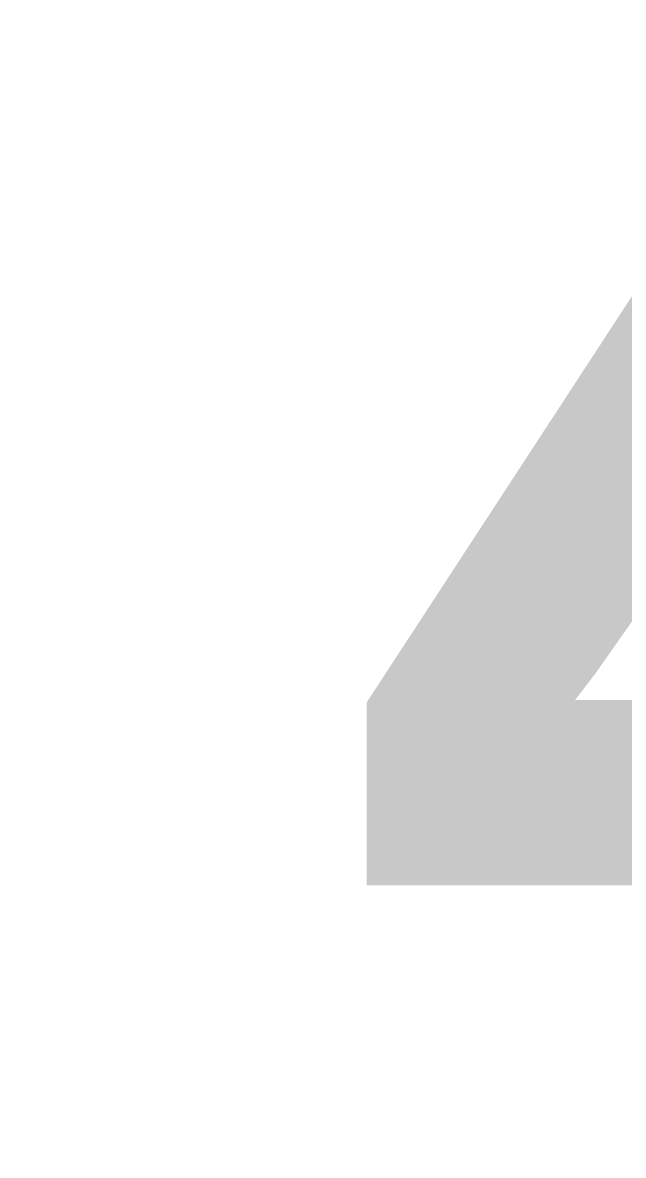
# Model space of a CAD drawing. Header units: millimetres. Extents: x -176651 to 424033, y -469666 to 486614.
# Drawn here: x 227225 to 227639, y 59201 to 59982 of the extents above; entities that cross this region are included whole.
import ezdxf
from ezdxf import colors
from ezdxf.entities.mleader import LeaderData, LeaderLine
from ezdxf.math import Vec2, Vec3

# ---------------------------------------------------------------- set-up
doc = ezdxf.new("R2010")
doc.units = ezdxf.units.MM
doc.linetypes.add('1625_West Villa$0$DASHED', pattern=[0.75, 0.5, -0.25])
for name, color, linetype in [('1625_West Villa$0$ad-Elevation 10', 8, 'Continuous'), ('1625_West Villa$0$ad-Furniture', 8, 'Continuous'), ('Site Levels$0$ad-Lvl-Entance road', 4, 'Continuous'), ('Site Levels$0$ad-Lvl-Plinth', 30, 'Continuous')]:
    doc.layers.add(name, color=color, linetype=linetype)
doc.layers.add('1625_West Villa$0$ad-Landscape', color=8, linetype='Continuous', lineweight=35)
doc.styles.add('Site Levels$0$Sections_The woods Site plan_Entrances$0$Standard', font='arial.ttf')
doc.styles.add('Site Levels$0$Standard', font='arial.ttf')

# ---------------------------------------------------------------- blocks, each defined once
blk = doc.blocks.new('1625_West Villa$0$bamboo')
at = {"layer": '1625_West Villa$0$ad-Landscape', "color": 76}
for p, q in [((-12.4, 39.5), (-247.1, 564.2)), ((-23.6, 61.9), (-370, 296.3)), ((-57.1, 6), (-247.1, -49.8)), ((-12.4, -16.3), (-113, -440.5)), ((-470.6, -139.1), (-761.2, -217.2))]:
    blk.add_line(p, q, dxfattribs=at)
at = {"layer": '1625_West Villa$0$ad-Landscape', "color": 62}
blk.add_line((-124.2, -652.6), (-157.7, -842.3), dxfattribs=at)
at = {"layer": '1625_West Villa$0$ad-Landscape', "color": 76}
for points in [[(-606.2, 183.8), (-655.6, 331.4), (-632, 162.5), (-606.2, 183.8)], [(-363.6, 169.2), (-397.5, 140), (-417, 299.9), (-370.9, 177.6)], [(-425.4, 189.6), (-466.6, 169), (-529.7, 276.7), (-433.9, 182.4)], [(-590.5, 182.3), (-448.6, 255.9), (-562, 147.8), (-583.4, 173.7)], [(-918.2, 114.1), (-776.2, 187.7), (-889.7, 79.6), (-911, 105.5)], [(-357.5, 145), (-210.9, 197.3), (-379.3, 170.3), (-357.5, 145)], [(-630.5, 178.2), (-602.1, 143.7), (-762.3, 127.5), (-639.2, 171.1)], [(-444.7, 143.6), (-555, 151.8), (-462.9, 113.3), (-453.2, 136.3)], [(-652.3, 116.9), (-632.5, 75.3), (-741.4, 14.4), (-645.2, 108.2)], [(-510.6, -20.7), (-560, 126.9), (-536.5, -42), (-510.6, -20.7)], [(-358.7, 129.2), (-282.3, -11.2), (-392.6, 100.1), (-367.2, 121.9)], [(-542.2, 106.2), (-463.6, 98.6), (-552.3, 83.4), (-550.8, 99.1)], [(-606.6, 96.6), (-617.1, -13.5), (-576.7, 77.8), (-599.5, 88)], [(-496.8, 84.1), (-559.8, 88.8), (-545.3, 71.9), (-505.3, 76.8)], [(-433.8, 79.4), (-439.8, 0.6), (-456.8, 89), (-441.1, 87.9)], [(-494.9, -22.2), (-353, 51.3), (-466.5, -56.7), (-487.8, -30.9)], [(-174.3, -160.5), (-173.7, -0.6), (-130.6, -151.3), (-163.4, -158.2)], [(-535, -26.3), (-506.5, -60.8), (-666.8, -77), (-543.6, -33.4)], [(-446.7, -98.3), (-368, -105.9), (-456.8, -121.2), (-455.3, -105.4)], [(-84.5, -153), (-41.3, -86.9), (-69, -172.5), (-82.2, -163.9)], [(-511, -108), (-521.6, -218), (-481.1, -126.7), (-503.9, -116.6)], [(-452.7, -161.2), (-458.7, -224.1), (-441.4, -209.9), (-445.5, -169.8)], [(-183, -173.7), (-336.7, -149), (-176.1, -206.5), (-183, -173.7)], [(-189.3, -197.8), (-145.6, -188.6), (-205.5, -338.1), (-187, -208.8)], [(-105.9, -214.5), (-13.2, -274.9), (-75.4, -196.7), (-94.9, -212.2)], [(-31.6, -187.5), (21.3, -222), (16.7, -200.1), (-20.7, -185.2)], [(52.5, -314.9), (11.3, -335.6), (-51.8, -227.9), (44, -322.2)], [(-363.6, -376.3), (-397.5, -405.4), (-417, -245.5), (-370.9, -367.8)], [(-196.6, -388.9), (-246, -241.3), (-222.5, -410.2), (-196.6, -388.9)], [(-145, -245.6), (-99, -247.3), (-95.6, -372), (-134.1, -243.3)], [(-425.4, -355.8), (-466.6, -376.5), (-529.7, -268.8), (-433.9, -363.1)], [(-180.9, -390.4), (-39, -316.9), (-152.5, -424.9), (-173.8, -399)], [(-357.5, -400.5), (-210.9, -348.1), (-379.3, -375.1), (-357.5, -400.5)], [(33.1, -361), (-77.2, -352.7), (14.9, -391.3), (24.6, -368.2)], [(-73.8, -511.6), (-123.1, -364), (-99.6, -532.9), (-73.8, -511.6)], [(-444.7, -401.9), (-555, -393.6), (-462.9, -432.2), (-453.2, -409.1)], [(-221, -394.5), (-192.5, -429), (-352.8, -445.2), (-229.6, -401.6)], [(-358.7, -416.2), (-282.3, -556.6), (-392.6, -445.4), (-367.2, -423.5)], [(-19, -420.4), (-82, -415.7), (-67.4, -432.6), (-27.4, -427.7)], [(-58, -513.1), (83.9, -439.6), (-29.6, -547.6), (-50.9, -521.7)], [(-496.8, -461.3), (-559.8, -456.6), (-545.3, -473.5), (-505.3, -468.6)], [(-433.8, -466), (-439.8, -544.8), (-456.8, -456.4), (-441.1, -457.6)], [(-242.7, -455.8), (-222.9, -497.4), (-331.8, -558.3), (-235.6, -464.5)], [(-197, -476.1), (-207.5, -586.2), (-167.1, -494.9), (-189.9, -484.8)], [(-132.6, -466.5), (-54, -474.1), (-142.8, -489.3), (-141.3, -473.6)], [(-98.1, -517.2), (-69.7, -551.7), (-229.9, -567.9), (-106.7, -524.3)], [(-138.6, -529.4), (-144.7, -592.3), (-127.4, -578.1), (-131.5, -538)], [(-363.6, -689.9), (-397.5, -719), (-417, -559.2), (-370.9, -681.4)]]:
    blk.add_lwpolyline(points, dxfattribs=at)
at = {"layer": '1625_West Villa$0$ad-Landscape', "color": 62}
for points in [[(-869.9, 38), (-791.3, 30.4), (-880, 15.2), (-878.5, 30.9)], [(-548.2, 43.3), (-554.2, -19.6), (-537, -5.4), (-541.1, 34.7)], [(-718.6, -144.5), (-752.5, -173.6), (-772, -13.7), (-725.8, -136)], [(-875.9, -24.9), (-881.9, -87.8), (-864.7, -73.6), (-868.8, -33.5)], [(-780.4, -124), (-821.5, -144.7), (-884.6, -37), (-788.8, -131.3)], [(-556.7, -87.7), (-536.9, -129.3), (-645.8, -190.1), (-549.6, -96.3)], [(-712.5, -168.7), (-565.9, -116.3), (-734.3, -143.3), (-712.5, -168.7)], [(-799.7, -170.1), (-910, -161.8), (-817.9, -200.4), (-808.2, -177.3)], [(-713.7, -184.4), (-637.3, -324.8), (-747.6, -213.6), (-722.2, -191.7)], [(-851.8, -229.5), (-914.8, -224.8), (-900.2, -241.7), (-860.3, -236.8)], [(-788.8, -234.2), (-794.8, -313), (-811.8, -224.6), (-796, -225.8)], [(-841.4, -403.5), (-875.3, -432.7), (-894.8, -272.8), (-848.7, -395.1)], [(-835.4, -427.8), (-688.8, -375.4), (-857.2, -402.4), (-835.4, -427.8)], [(-836.6, -443.5), (-760.1, -583.9), (-870.5, -472.6), (-845, -450.8)], [(-425.4, -669.4), (-466.6, -690.1), (-529.7, -582.4), (-433.9, -676.7)], [(-119.8, -578.6), (-100, -620.2), (-209, -681), (-112.7, -587.2)], [(-9.8, -589.2), (68.8, -596.8), (-19.9, -612), (-18.4, -596.3)], [(-74.2, -598.9), (-84.7, -708.9), (-44.2, -617.6), (-67, -607.5)], [(8.2, -743.4), (-41.2, -595.8), (-17.7, -764.7), (8.2, -743.4)], [(-827.8, -744.4), (-861.7, -773.6), (-881.2, -613.7), (-835.1, -736)], [(-527.4, -744.4), (-561.3, -773.6), (-580.8, -613.7), (-534.7, -736)], [(-589.2, -724), (-630.4, -744.6), (-693.5, -636.9), (-597.7, -731.2)], [(-15.8, -652.1), (-21.8, -715), (-4.6, -700.8), (-8.7, -660.7)], [(-357.5, -714.1), (-210.9, -661.7), (-379.3, -688.7), (-357.5, -714.1)], [(-444.7, -715.5), (-555, -707.2), (-462.9, -745.8), (-453.2, -722.8)], [(-821.7, -768.6), (-675.1, -716.3), (-843.5, -743.3), (-821.7, -768.6)], [(-521.3, -768.6), (-374.8, -716.3), (-543.2, -743.3), (-521.3, -768.6)], [(-358.7, -729.9), (-282.3, -870.2), (-392.6, -759), (-367.2, -737.1)], [(-16.2, -749), (12.3, -783.5), (-148, -799.7), (-24.8, -756.1)], [(-608.6, -770), (-718.8, -761.8), (-626.7, -800.3), (-617.1, -777.3)], [(-496.8, -774.9), (-559.8, -770.2), (-545.3, -787.1), (-505.3, -782.2)], [(-433.8, -779.7), (-439.8, -858.4), (-456.8, -770), (-441.1, -771.2)], [(-822.9, -784.4), (-746.5, -924.8), (-856.8, -813.5), (-831.4, -791.7)], [(-513.8, -908.1), (-547.7, -937.2), (-567.2, -777.3), (-521, -899.6)], [(-522.5, -784.4), (-446.1, -924.8), (-556.4, -813.5), (-531, -791.7)], [(-575.6, -887.6), (-616.8, -908.3), (-679.8, -800.6), (-584, -894.9)], [(-660.6, -829.5), (-723.6, -824.8), (-709.1, -841.7), (-669.1, -836.8)], [(-597.6, -834.2), (-603.6, -913), (-620.7, -824.6), (-604.9, -825.7)], [(-37.9, -810.4), (-18.1, -852), (-127, -912.8), (-30.8, -819)], [(-865.6, -975.2), (-915, -827.6), (-891.5, -996.5), (-865.6, -975.2)], [(-227.1, -1003.5), (-261, -1032.7), (-280.5, -872.8), (-234.3, -995)], [(-507.7, -932.3), (-361.1, -879.9), (-529.5, -906.9), (-507.7, -932.3)], [(-849.9, -976.7), (-708, -903.2), (-821.4, -1011.2), (-842.8, -985.4)], [(-288.9, -983), (-330, -1003.7), (-393.1, -896), (-297.3, -990.3)], [(-554.7, -1044.4), (-588.6, -1073.6), (-608.1, -913.7), (-562, -1036)], [(-616.5, -1023.9), (-657.7, -1044.6), (-720.8, -936.9), (-625, -1031.2)], [(-594.9, -933.7), (-705.2, -925.4), (-613.1, -964), (-603.4, -940.9)], [(-508.9, -948), (-432.5, -1088.4), (-542.8, -977.2), (-517.4, -955.3)], [(-240.7, -1085.3), (-274.6, -1114.5), (-294.1, -954.6), (-248, -1076.9)], [(-60.1, -1097.9), (-109.5, -950.3), (-85.9, -1119.2), (-60.1, -1097.9)], [(-889.9, -980.8), (-861.5, -1015.3), (-1021.7, -1031.5), (-898.6, -987.9)], [(-647, -993.1), (-710, -988.4), (-695.4, -1005.3), (-655.5, -1000.4)], [(-584, -997.8), (-590, -1076.6), (-607, -988.2), (-591.3, -989.4)], [(-302.5, -1064.9), (-343.7, -1085.5), (-406.8, -977.8), (-311, -1072.1)], [(-221, -1027.7), (-74.4, -975.4), (-242.8, -1002.3), (-221, -1027.7)], [(-548.6, -1068.6), (-402.1, -1016.3), (-570.5, -1043.2), (-548.6, -1068.6)], [(-308.2, -1029.1), (-418.5, -1020.8), (-326.4, -1059.4), (-316.7, -1036.4)], [(-44.4, -1099.5), (97.5, -1025.9), (-15.9, -1134), (-37.3, -1108.1)], [(-801.6, -1052.8), (-723, -1060.4), (-811.7, -1075.7), (-810.2, -1059.9)], [(-222.2, -1043.5), (-145.8, -1183.9), (-256.1, -1072.6), (-230.7, -1050.8)], [(-866, -1062.5), (-876.5, -1172.5), (-836.1, -1081.2), (-858.9, -1071.1)], [(-635.9, -1070), (-746.1, -1061.7), (-654, -1100.3), (-644.4, -1077.3)], [(-234.6, -1109.5), (-88.1, -1057.2), (-256.5, -1084.1), (-234.6, -1109.5)], [(-549.8, -1084.4), (-473.4, -1224.8), (-583.8, -1113.5), (-558.3, -1091.7)], [(-360.3, -1088.6), (-423.3, -1083.8), (-408.7, -1100.8), (-368.8, -1095.8)], [(-297.3, -1093.3), (-303.3, -1172), (-320.3, -1083.6), (-304.5, -1084.8)], [(-321.9, -1110.9), (-432.1, -1102.7), (-340, -1141.2), (-330.3, -1118.2)], [(-84.4, -1103.5), (-56, -1138), (-216.2, -1154.2), (-93.1, -1110.6)], [(-807.6, -1115.7), (-813.6, -1178.6), (-796.4, -1164.4), (-800.5, -1124.4)], [(-687.9, -1129.5), (-751, -1124.7), (-736.4, -1141.7), (-696.4, -1136.8)], [(-624.9, -1134.2), (-630.9, -1213), (-648, -1124.6), (-632.2, -1125.7)], [(-235.8, -1125.3), (-159.4, -1265.7), (-269.7, -1154.4), (-244.3, -1132.6)], [(-373.9, -1170.4), (-436.9, -1165.7), (-422.4, -1182.6), (-382.4, -1177.7)], [(-310.9, -1175.1), (-316.9, -1253.9), (-334, -1165.5), (-318.2, -1166.6)], [(-106.2, -1164.9), (-86.3, -1206.5), (-195.3, -1267.4), (-99.1, -1173.5)], [(-60.5, -1185.2), (-71, -1295.3), (-30.6, -1204), (-53.4, -1193.8)]]:
    blk.add_lwpolyline(points, dxfattribs=at)
blk = doc.blocks.new('1625_West Villa$0$zw$DAD3')
at = {"transparency": 33554610}
h = blk.add_hatch(dxfattribs=at)
h.set_pattern_fill('DOTS', color=35, scale=20, angle=360)
h.set_pattern_definition([(360, (-800139.518, 271344.397), (15.875, 31.75), [0, -31.75])])
h.paths.add_polyline_path([(450, -2530), (2915, -2530), (2915, -450), (450, -450)])
at = {"layer": '1625_West Villa$0$ad-Elevation 10', "linetype": '1625_West Villa$0$DASHED'}
for points in [[(1071.67, 0), (1071.67, -2980)], [(1171.67, 0), (1171.67, -2980)], [(0, -1936.67), (3365, -1936.67)], [(0, -2036.67), (3365, -2036.67)]]:
    blk.add_lwpolyline(points, dxfattribs=at)
at = {"layer": '1625_West Villa$0$ad-Landscape', "linetype": 'Continuous', "xscale": 0.473259546584505, "yscale": 0.473259546584505, "zscale": 0.473259546584505, "rotation": 359.9999999999999}
blk.add_blockref('1625_West Villa$0$bamboo', (1292.6, -1624.94), dxfattribs=at)
blk = doc.blocks.new('1625_West Villa$0$zw$66EE')
at = {"layer": '1625_West Villa$0$ad-Furniture', "rotation": 359.9999999999997}
blk.add_blockref('1625_West Villa$0$zw$DAD3', (3610, 8185), dxfattribs=at)
blk = doc.blocks.new('1625_West Villa')
at = {"layer": '1625_West Villa$0$ad-Furniture'}
blk.add_blockref('1625_West Villa$0$zw$66EE', (0, 0), dxfattribs=at)
blk = doc.blocks.new("All Plot's Villa Plans")
at = {"ltscale": 5}
blk.add_blockref('1625_West Villa', (222742.28, 53304.9), dxfattribs=at)
blk = doc.blocks.new('Site Levels$0$zw$63CD')
at = {"layer": 'Site Levels$0$ad-Lvl-Plinth', "insert": (236117.3, -39693.3), "char_height": 1269.9849, "width": 5416.267, "attachment_point": 5, "style": 'Site Levels$0$Sections_The woods Site plan_Entrances$0$Standard', "bg_fill": 19, "box_fill_scale": 1.5, "bg_fill_color": 257, "bg_fill_transparency": 0}
blk.add_mtext('\\pxt4;497.54', dxfattribs=at)
blk = doc.blocks.new('Site Levels$0$zw$1B0B')
at = {"layer": 'Site Levels$0$ad-Lvl-Entance road'}
ml = blk.add_multileader_mtext('Standard', dxfattribs=at)
ml.set_content('{\\fArial|b1|i0|c0|p34;496.79}', color=256, style='Site Levels$0$Standard')
ml.set_leader_properties()
ml.build(insert=Vec2(0, 0))
ml.multileader.update_dxf_attribs({"has_text_frame": 1, "arrow_head_size": 1219.19, "scale": 12})
ctx = ml.context
ctx.base_point, ctx.scale, ctx.char_height, ctx.arrow_head_size, ctx.landing_gap_size, ctx.plane_origin = Vec3(215314.49, -39776.37), 12, 1219.1855, 1219.19, 609.59, Vec3(213475.22, -35056.15)
notes = []
notes.append((ctx, [(0, (1, 1, 0), (214469.52, -39776.37), (1, 0), 844.97, [(0, [(213475.22, -35056.15)], 0, [])])]))
ctx.mtext.insert, ctx.mtext.width, ctx.mtext.defined_height, ctx.mtext.flow_direction = Vec3(215924.08, -39155.97), 5138.4893, 1392.36, 5
ctx.mtext.has_bg_fill, ctx.mtext.bg_color, ctx.mtext.bg_scale_factor, ctx.mtext.bg_transparency, ctx.mtext.use_window_bg_color = 1, -1027028792, 1.5, 0, 1
for ctx, leaders in notes:
    for number, flags, end, landing, length, lines in leaders:
        leader = LeaderData()
        leader.index, (leader.has_last_leader_line, leader.has_dogleg_vector, leader.attachment_direction) = number, flags
        leader.last_leader_point, leader.dogleg_vector, leader.dogleg_length = Vec3(end), Vec3(landing), length
        for number, points, colour, breaks in lines:
            line = LeaderLine()
            line.index, line.vertices, line.color, line.breaks = number, Vec3.list(points), colors.encode_raw_color(colour), breaks
            leader.lines.append(line)
        ctx.leaders.append(leader)
blk = doc.blocks.new('Site Levels')
at = {"layer": 'Site Levels$0$ad-Lvl-Entance road', "ltscale": 5}
blk.add_blockref('Site Levels$0$zw$1B0B', (-5982.94, 99418.55), dxfattribs=at)
at = {"layer": 'Site Levels$0$ad-Lvl-Plinth', "ltscale": 5}
blk.add_blockref('Site Levels$0$zw$63CD', (-5982.94, 99418.55), dxfattribs=at)

msp = doc.modelspace()

# ---------------------------------------------------------------- block references
at = {"ltscale": 5}
msp.add_blockref("All Plot's Villa Plans", (0, 0), dxfattribs=at)

# ---------------------------------------------------------------- next in the draw order: block references
msp.add_blockref('Site Levels', (0, 0), dxfattribs=at)

doc.saveas('drawing.dxf')
